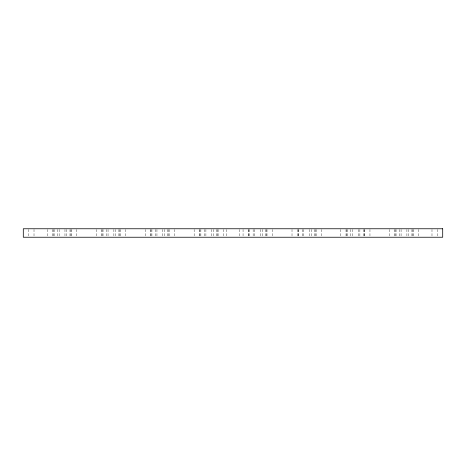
<?xml version="1.0" encoding="UTF-8"?>
<svg xmlns="http://www.w3.org/2000/svg" width="466" height="466" viewBox="0 0 466 466"><rect width="100%" height="100%" fill="white"/><g stroke="black" fill="none" stroke-linecap="round" stroke-linejoin="round"><path stroke-width="0.35" stroke-dasharray="2.33 1.75" d="M437.283 229.47L437.283 237.235M431.988 229.47L431.988 237.235M418.649 229.47L418.649 237.235M413.272 229.47L413.272 237.235M412.864 229.47L412.864 237.235M411.932 229.47L411.932 237.235M408.565 229.47L408.565 237.235M406.905 229.47L406.905 237.235M401.08 229.47L401.08 237.235M399.42 229.47L399.42 237.235M396.053 229.47L396.053 237.235M395.121 229.47L395.121 237.235M394.714 229.47L394.714 237.235M389.337 229.47L389.337 237.235M369.957 229.47L369.957 237.235M364.581 229.47L364.581 237.235M364.173 229.47L364.173 237.235M363.241 229.47L363.241 237.235M359.874 229.47L359.874 237.235M358.214 229.47L358.214 237.235M352.395 229.47L352.395 237.235M350.729 229.47L350.729 237.235M347.368 229.47L347.368 237.235M346.436 229.47L346.436 237.235M346.028 229.47L346.028 237.235M340.652 229.47L340.652 237.235M321.324 229.47L321.324 237.235M316.012 229.47L316.012 237.235M315.948 229.47L315.948 237.235M314.608 229.47L314.608 237.235M311.719 229.47L311.719 237.235M309.581 229.47L309.581 237.235M303.756 229.47L303.756 237.235M302.574 229.47L302.574 237.235M298.729 229.47L298.729 237.235M298.275 229.47L298.275 237.235M297.39 229.47L297.39 237.235M292.013 229.47L292.013 237.235M272.371 229.47L272.371 237.235M266.995 229.47L266.995 237.235M266.587 229.47L266.587 237.235M265.655 229.47L265.655 237.235M262.288 229.47L262.288 237.235M260.628 229.47L260.628 237.235M254.803 229.47L254.803 237.235M253.143 229.47L253.143 237.235M249.776 229.47L249.776 237.235M248.844 229.47L248.844 237.235M248.436 229.47L248.436 237.235M243.06 229.47L243.06 237.235M239.349 229.47L239.349 237.235M226.651 229.47L226.651 237.235M223.47 229.47L223.47 237.235M218.094 229.47L218.094 237.235M217.686 229.47L217.686 237.235M216.754 229.47L216.754 237.235M213.387 229.47L213.387 237.235M211.727 229.47L211.727 237.235M205.902 229.47L205.902 237.235M204.242 229.47L204.242 237.235M200.875 229.47L200.875 237.235M199.943 229.47L199.943 237.235M199.535 229.47L199.535 237.235M194.159 229.47L194.159 237.235M174.517 229.47L174.517 237.235M169.141 229.47L169.141 237.235M168.733 229.47L168.733 237.235M167.801 229.47L167.801 237.235M164.434 229.47L164.434 237.235M162.774 229.47L162.774 237.235M156.949 229.47L156.949 237.235M155.289 229.47L155.289 237.235M151.922 229.47L151.922 237.235M150.99 229.47L150.99 237.235M150.582 229.47L150.582 237.235M145.206 229.47L145.206 237.235M125.616 229.47L125.616 237.235M120.24 229.47L120.24 237.235M119.832 229.47L119.832 237.235M118.9 229.47L118.9 237.235M115.533 229.47L115.533 237.235M113.873 229.47L113.873 237.235M108.048 229.47L108.048 237.235M106.388 229.47L106.388 237.235M103.021 229.47L103.021 237.235M102.089 229.47L102.089 237.235M101.681 229.47L101.681 237.235M96.305 229.47L96.305 237.235M76.715 229.47L76.715 237.235M71.339 229.47L71.339 237.235M70.931 229.47L70.931 237.235M69.999 229.47L69.999 237.235M66.632 229.47L66.632 237.235M64.972 229.47L64.972 237.235M59.147 229.47L59.147 237.235M57.487 229.47L57.487 237.235M54.12 229.47L54.12 237.235M53.188 229.47L53.188 237.235M52.78 229.47L52.78 237.235M47.404 229.47L47.404 237.235M34.012 229.47L34.012 237.235M28.717 229.47L28.717 237.235"/><path stroke-width="0.7" d="M442.7 228.765L23.3 228.765L23.3 237.235L442.7 237.235L442.7 228.765"/></g></svg>
